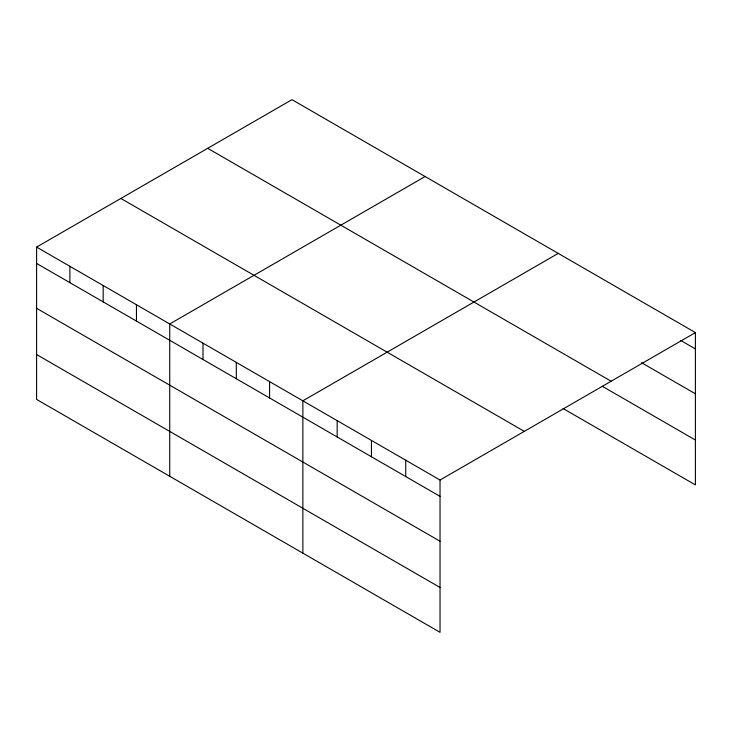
<?xml version="1.0" encoding="UTF-8"?>
<svg xmlns="http://www.w3.org/2000/svg" width="732" height="732" viewBox="0 0 732 732"><rect width="100%" height="100%" fill="white"/><g stroke="black" fill="none" stroke-linecap="round" stroke-linejoin="round"><path stroke-width="1.1" d="M36.6 247.096L440.033 480.018L440.033 632.338L36.6 399.416L36.6 247.096L291.967 99.662L695.4 332.584L695.4 484.904L563.128 408.538M425.1 176.531L169.733 323.965L169.733 476.285M558.232 253.391L302.865 400.825L302.865 553.145M440.033 480.018L695.4 332.584M680.705 340.435L695.4 348.926M641.516 362.688L695.4 393.798M207.696 148.312L611.129 381.235M602.326 386.295L695.4 440.033M120.871 198.445L524.304 431.368M36.6 263.438L440.033 496.36M36.6 308.309L440.033 541.232M36.6 354.544L440.033 587.467M405.738 460.218L405.738 476.559M371.444 440.426L371.444 456.759M337.159 420.625L337.159 436.967M269.586 381.61L269.586 397.952M236.299 362.395L236.299 378.737M203.02 343.18L203.02 359.522M136.454 304.75L136.454 321.092M103.166 285.526L103.166 301.868M69.888 266.311L69.888 282.653"/></g></svg>
